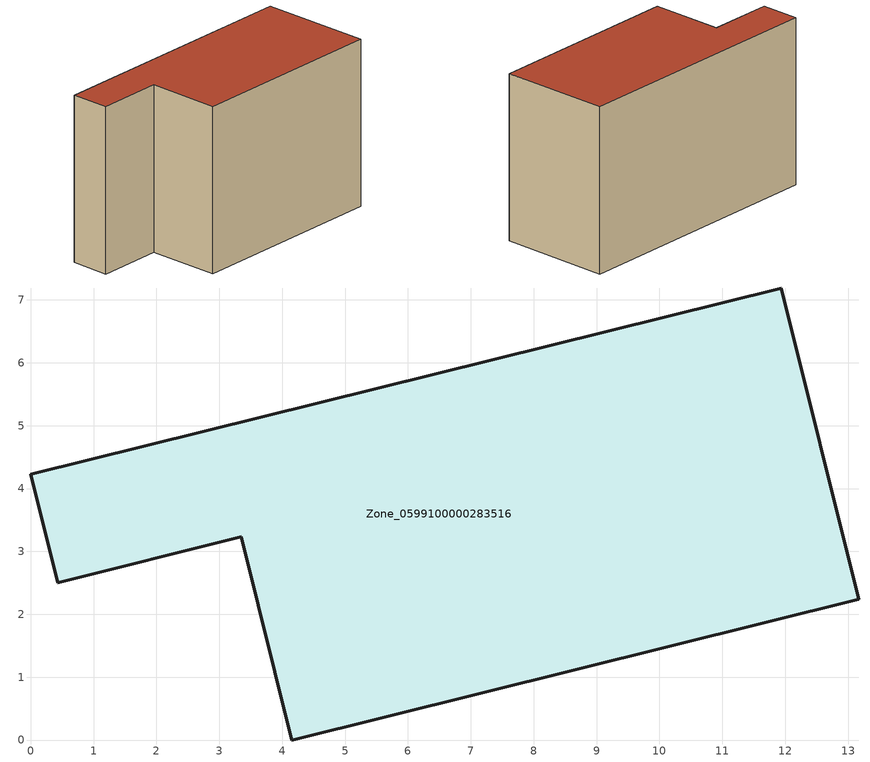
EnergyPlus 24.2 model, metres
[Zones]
Zone_0599100000283516
 floor ground (C_G): 3.35,3.23 0.43,2.5 0,4.23 11.94,7.19 13.17,2.24 4.15,0 z0
 wall outside (C_F): 11.94,7.19 0,4.23 0.43,2.5 3.35,3.23 4.15,0 13.17,2.24 11.94,7.19 z0:7.69
 roof outside (C_R): 4.15,0 13.17,2.24 11.94,7.19 0,4.23 0.43,2.5 3.35,3.23 z7.69
[BUILDING]
Pand.0599100000283516: North Axis=0; Terrain=City; Loads Convergence Tolerance Value=0.04; Temperature Convergence Tolerance Value=0.4; Solar Distribution=FullExterior; Maximum Number of Warmup Days=25; Minimum Number of Warmup Days=1
[Site:Location]
Rotterdam.The.Hague.AP_ZH_NLD Design_Conditions: Latitude=51.96; Longitude=4.45; Time Zone=1; Elevation=-4.5
[SITE:GROUNDTEMPERATURE:BUILDINGSURFACE]
18, 18, 18, 18, 18, 18, 18, 18, 18, 18, 18, 18
[MATERIAL] Thermal Absorptance=0.9; Solar Absorptance=0.7; Visible Absorptance=0.7
Name | Roughness | Thickness | Conductivity | Density | Specific Heat
G.TI.1975-1991 | MediumSmooth | 0.15 | 0.288461 | 540 | 1210
F.TI.1975-1991 | Rough | 0.3 | 0.230769 | 1920 | 840
R.TI.1975-1991 | MediumRough | 0.2 | 0.153846 | 1500 | 1000
[CONSTRUCTION]
C_G: G.TI.1975-1991
C_F: F.TI.1975-1991
C_R: R.TI.1975-1991
[ZONE]
Zone_0599100000283516: Type=1; Multiplier=1; Ceiling Height=Autocalculate; Volume=Autocalculate; Floor Area=autocalculate; Part of Total Floor Area=Yes
[ZONEINFILTRATION:DESIGNFLOWRATE]
Infil_Zone_0599100000283516: Zone or ZoneList or Space or SpaceList=Zone_0599100000283516; Schedule=AlwaysOn; Design Flow Rate Calculation Method=Flow/Area; Flow Rate per Floor Area=0.003; Constant Term Coefficient=1; Temperature Term Coefficient=0; Velocity Term Coefficient=0; Velocity Squared Term Coefficient=0
[HVACTEMPLATE:ZONE:IDEALLOADSAIRSYSTEM]
Zone_0599100000283516: Maximum Heating Supply Air Temperature=50; Minimum Cooling Supply Air Temperature=13; Maximum Heating Supply Air Humidity Ratio=0.0156; Minimum Cooling Supply Air Humidity Ratio=0.0077; Heating Limit=NoLimit; Cooling Limit=NoLimit; Dehumidification Control Type=ConstantSensibleHeatRatio; Cooling Sensible Heat Ratio=0.7; Dehumidification Setpoint=60; Humidification Control Type=None; Humidification Setpoint=30; Outdoor Air Method=None; Outdoor Air Flow Rate per Person=0.00944; Outdoor Air Flow Rate per Zone Floor Area=0; Outdoor Air Flow Rate per Zone=0; Demand Controlled Ventilation Type=None; Outdoor Air Economizer Type=NoEconomizer; Heat Recovery Type=None; Sensible Heat Recovery Effectiveness=0.7; Latent Heat Recovery Effectiveness=0.65
[ZONECONTROL:THERMOSTAT]
ThermostatControl_Zone_0599100000283516: Zone or ZoneList=Zone_0599100000283516; Control Type Schedule=DualSetpointControlType; Control 1=Thermostat_Zone_0599100000283516; Temperature Difference Between Cutout And Setpoint=0
[THERMOSTATSETPOINT:DUALSETPOINT]
Thermostat_Zone_0599100000283516: Heating Setpoint Temperature Schedule=HeatingSetpoint_Zone_0599100000283516; Cooling Setpoint Temperature Schedule=CoolingSetpoint_Zone_0599100000283516
[SCHEDULE:COMPACT]
HeatingSetpoint_Zone_0599100000283516: Through: 12/31, For: AllDays, Until: 24:00, 21
CoolingSetpoint_Zone_0599100000283516: Through: 12/31, For: AllDays, Until: 24:00, 24
DualSetpointControlType: Through: 12/31, For: AllDays, Until: 24:00, 4
AlwaysOn: Through: 12/31, For: AllDays, Until: 24:00, 1
